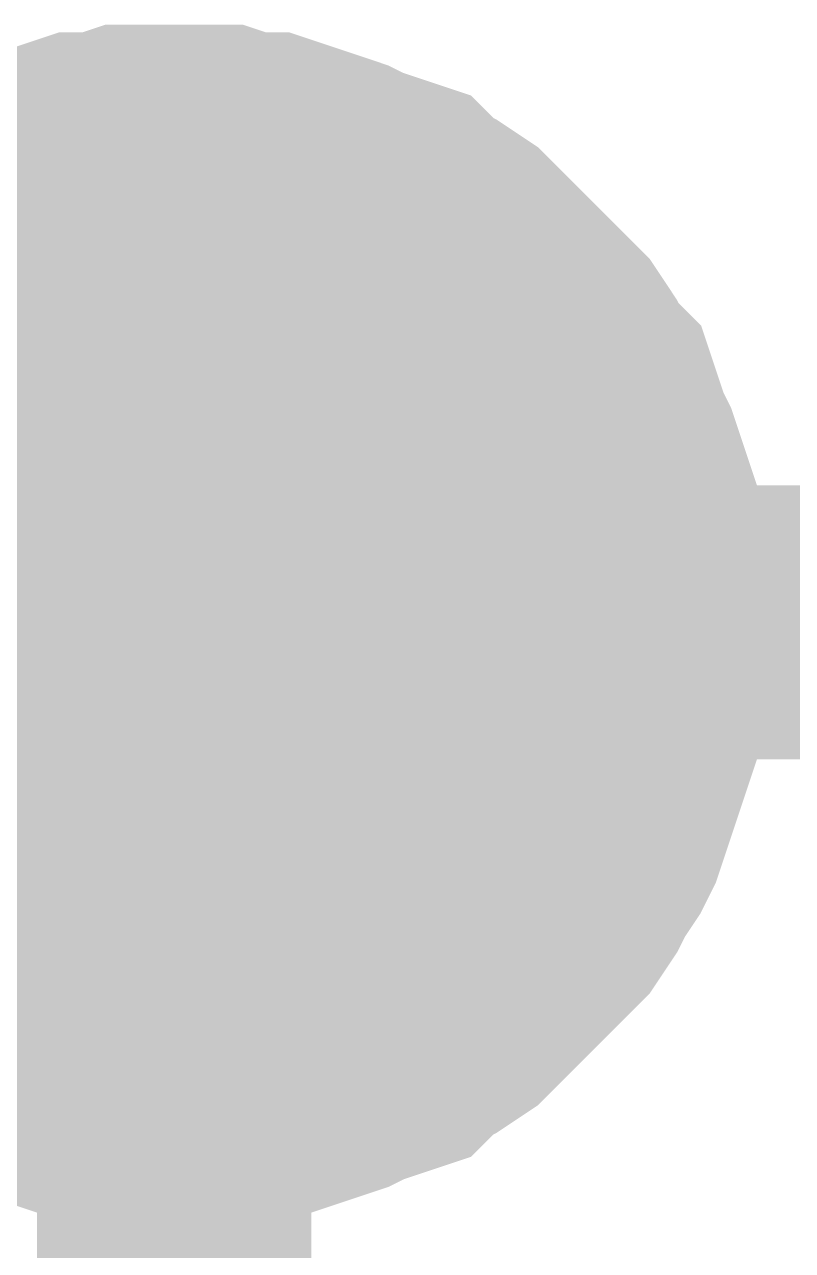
# Model space of a CAD drawing. Header units: inches. Extents: x 0 to 11.5, y 0 to 7.6.
# Drawn here: x 2.644 to 2.677, y 4.4229 to 4.4757 of the extents above; entities that cross this region are included whole.
import ezdxf

# ---------------------------------------------------------------- set-up
doc = ezdxf.new("R2010")
doc.units = ezdxf.units.IN
doc.header["$MEASUREMENT"] = 0
doc.layers.add('Sheet', color=255, linetype='Continuous')

msp = doc.modelspace()

# ---------------------------------------------------------------- linework, layer by layer
at = {"layer": 'Sheet'}
for points in [[(2.637512, 4.465198, 0.0118, 0.0118, 0), (2.638173, 4.46586, 0.0118, 0.0118, 0), (2.639165, 4.466522, 0.0118, 0.0118, 0), (2.639827, 4.466852, 0.0118, 0.0118, 0), (2.640819, 4.467514, 0.0118, 0.0118, 0), (2.641481, 4.467845, 0.0118, 0.0118, 0), (2.642473, 4.468175, 0.0118, 0.0118, 0), (2.643465, 4.468506, 0.0118, 0.0118, 0), (2.644458, 4.468837, 0.0118, 0.0118, 0), (2.64545, 4.469168, 0.0118, 0.0118, 0), (2.646442, 4.469499, 0.0118, 0.0118, 0), (2.647434, 4.469499, 0.0118, 0.0118, 0), (2.648427, 4.469829, 0.0118, 0.0118, 0), (2.649419, 4.469829, 0.0118, 0.0118, 0), (2.650411, 4.469829, 0.0118, 0.0118, 0)], [(2.637512, 4.465198, 0.0118, 0.0118, 0), (2.638173, 4.46586, 0.0118, 0.0118, 0), (2.639165, 4.466522, 0.0118, 0.0118, 0), (2.639827, 4.466852, 0.0118, 0.0118, 0), (2.640819, 4.467514, 0.0118, 0.0118, 0), (2.641481, 4.467845, 0.0118, 0.0118, 0), (2.642473, 4.468175, 0.0118, 0.0118, 0), (2.643465, 4.468506, 0.0118, 0.0118, 0), (2.644458, 4.468837, 0.0118, 0.0118, 0), (2.64545, 4.469168, 0.0118, 0.0118, 0), (2.646442, 4.469499, 0.0118, 0.0118, 0), (2.647434, 4.469499, 0.0118, 0.0118, 0), (2.648427, 4.469829, 0.0118, 0.0118, 0), (2.649419, 4.469829, 0.0118, 0.0118, 0), (2.650411, 4.469829, 0.0118, 0.0118, 0)], [(2.637512, 4.465198, 0.0118, 0.0118, 0), (2.638173, 4.46586, 0.0118, 0.0118, 0), (2.639165, 4.466522, 0.0118, 0.0118, 0), (2.639827, 4.466852, 0.0118, 0.0118, 0), (2.640819, 4.467514, 0.0118, 0.0118, 0), (2.641481, 4.467845, 0.0118, 0.0118, 0), (2.642473, 4.468175, 0.0118, 0.0118, 0), (2.643465, 4.468506, 0.0118, 0.0118, 0), (2.644458, 4.468837, 0.0118, 0.0118, 0), (2.64545, 4.469168, 0.0118, 0.0118, 0), (2.646442, 4.469499, 0.0118, 0.0118, 0), (2.647434, 4.469499, 0.0118, 0.0118, 0), (2.648427, 4.469829, 0.0118, 0.0118, 0), (2.649419, 4.469829, 0.0118, 0.0118, 0), (2.650411, 4.469829, 0.0118, 0.0118, 0)], [(2.637512, 4.465198, 0.0118, 0.0118, 0), (2.638173, 4.46586, 0.0118, 0.0118, 0), (2.639165, 4.466522, 0.0118, 0.0118, 0), (2.639827, 4.466852, 0.0118, 0.0118, 0), (2.640819, 4.467514, 0.0118, 0.0118, 0), (2.641481, 4.467845, 0.0118, 0.0118, 0), (2.642473, 4.468175, 0.0118, 0.0118, 0), (2.643465, 4.468506, 0.0118, 0.0118, 0), (2.644458, 4.468837, 0.0118, 0.0118, 0), (2.64545, 4.469168, 0.0118, 0.0118, 0), (2.646442, 4.469499, 0.0118, 0.0118, 0), (2.647434, 4.469499, 0.0118, 0.0118, 0), (2.648427, 4.469829, 0.0118, 0.0118, 0), (2.649419, 4.469829, 0.0118, 0.0118, 0), (2.650411, 4.469829, 0.0118, 0.0118, 0)], [(2.650411, 4.469829, 0.0118, 0.0118, 0), (2.650411, 4.469829, 0.0118, 0.0118, 0)], [(2.650411, 4.469829, 0.0118, 0.0118, 0), (2.651404, 4.469829, 0.0118, 0.0118, 0), (2.652396, 4.469829, 0.0118, 0.0118, 0), (2.653388, 4.469499, 0.0118, 0.0118, 0), (2.65438, 4.469499, 0.0118, 0.0118, 0), (2.655373, 4.469168, 0.0118, 0.0118, 0), (2.656365, 4.468837, 0.0118, 0.0118, 0), (2.657357, 4.468506, 0.0118, 0.0118, 0), (2.658019, 4.468175, 0.0118, 0.0118, 0), (2.659011, 4.467845, 0.0118, 0.0118, 0), (2.660003, 4.467514, 0.0118, 0.0118, 0), (2.660665, 4.466852, 0.0118, 0.0118, 0), (2.661327, 4.466522, 0.0118, 0.0118, 0), (2.662319, 4.46586, 0.0118, 0.0118, 0), (2.66298, 4.465198, 0.0118, 0.0118, 0), (2.663642, 4.464537, 0.0118, 0.0118, 0), (2.664303, 4.463875, 0.0118, 0.0118, 0), (2.664965, 4.463214, 0.0118, 0.0118, 0), (2.665626, 4.462552, 0.0118, 0.0118, 0), (2.666288, 4.461891, 0.0118, 0.0118, 0), (2.666949, 4.460898, 0.0118, 0.0118, 0), (2.66728, 4.460237, 0.0118, 0.0118, 0), (2.667942, 4.459575, 0.0118, 0.0118, 0), (2.668273, 4.458583, 0.0118, 0.0118, 0), (2.668603, 4.457591, 0.0118, 0.0118, 0), (2.668934, 4.456929, 0.0118, 0.0118, 0), (2.669265, 4.455937, 0.0118, 0.0118, 0), (2.669596, 4.454944, 0.0118, 0.0118, 0), (2.669926, 4.453952, 0.0118, 0.0118, 0), (2.669926, 4.45296, 0.0118, 0.0118, 0), (2.670257, 4.451967, 0.0118, 0.0118, 0), (2.670257, 4.450975, 0.0118, 0.0118, 0), (2.670257, 4.449983, 0.0118, 0.0118, 0)], [(2.650411, 4.469829, 0.0118, 0.0118, 0), (2.650411, 4.469829, 0.0118, 0.0118, 0)], [(2.650411, 4.469829, 0.0118, 0.0118, 0), (2.651404, 4.469829, 0.0118, 0.0118, 0), (2.652396, 4.469829, 0.0118, 0.0118, 0), (2.653388, 4.469499, 0.0118, 0.0118, 0), (2.65438, 4.469499, 0.0118, 0.0118, 0), (2.655373, 4.469168, 0.0118, 0.0118, 0), (2.656365, 4.468837, 0.0118, 0.0118, 0), (2.657357, 4.468506, 0.0118, 0.0118, 0), (2.658019, 4.468175, 0.0118, 0.0118, 0), (2.659011, 4.467845, 0.0118, 0.0118, 0), (2.660003, 4.467514, 0.0118, 0.0118, 0), (2.660665, 4.466852, 0.0118, 0.0118, 0), (2.661327, 4.466522, 0.0118, 0.0118, 0), (2.662319, 4.46586, 0.0118, 0.0118, 0), (2.66298, 4.465198, 0.0118, 0.0118, 0), (2.663642, 4.464537, 0.0118, 0.0118, 0), (2.664303, 4.463875, 0.0118, 0.0118, 0), (2.664965, 4.463214, 0.0118, 0.0118, 0), (2.665626, 4.462552, 0.0118, 0.0118, 0), (2.666288, 4.461891, 0.0118, 0.0118, 0), (2.666949, 4.460898, 0.0118, 0.0118, 0), (2.66728, 4.460237, 0.0118, 0.0118, 0), (2.667942, 4.459575, 0.0118, 0.0118, 0), (2.668273, 4.458583, 0.0118, 0.0118, 0), (2.668603, 4.457591, 0.0118, 0.0118, 0), (2.668934, 4.456929, 0.0118, 0.0118, 0), (2.669265, 4.455937, 0.0118, 0.0118, 0), (2.669596, 4.454944, 0.0118, 0.0118, 0), (2.669926, 4.453952, 0.0118, 0.0118, 0), (2.669926, 4.45296, 0.0118, 0.0118, 0), (2.670257, 4.451967, 0.0118, 0.0118, 0), (2.670257, 4.450975, 0.0118, 0.0118, 0), (2.670257, 4.449983, 0.0118, 0.0118, 0)], [(2.650411, 4.469829, 0.0118, 0.0118, 0), (2.650411, 4.469829, 0.0118, 0.0118, 0)], [(2.650411, 4.469829, 0.0118, 0.0118, 0), (2.651404, 4.469829, 0.0118, 0.0118, 0), (2.652396, 4.469829, 0.0118, 0.0118, 0), (2.653388, 4.469499, 0.0118, 0.0118, 0), (2.65438, 4.469499, 0.0118, 0.0118, 0), (2.655373, 4.469168, 0.0118, 0.0118, 0), (2.656365, 4.468837, 0.0118, 0.0118, 0), (2.657357, 4.468506, 0.0118, 0.0118, 0), (2.658019, 4.468175, 0.0118, 0.0118, 0), (2.659011, 4.467845, 0.0118, 0.0118, 0), (2.660003, 4.467514, 0.0118, 0.0118, 0), (2.660665, 4.466852, 0.0118, 0.0118, 0), (2.661327, 4.466522, 0.0118, 0.0118, 0), (2.662319, 4.46586, 0.0118, 0.0118, 0), (2.66298, 4.465198, 0.0118, 0.0118, 0), (2.663642, 4.464537, 0.0118, 0.0118, 0), (2.664303, 4.463875, 0.0118, 0.0118, 0), (2.664965, 4.463214, 0.0118, 0.0118, 0), (2.665626, 4.462552, 0.0118, 0.0118, 0), (2.666288, 4.461891, 0.0118, 0.0118, 0), (2.666949, 4.460898, 0.0118, 0.0118, 0), (2.66728, 4.460237, 0.0118, 0.0118, 0), (2.667942, 4.459575, 0.0118, 0.0118, 0), (2.668273, 4.458583, 0.0118, 0.0118, 0), (2.668603, 4.457591, 0.0118, 0.0118, 0), (2.668934, 4.456929, 0.0118, 0.0118, 0), (2.669265, 4.455937, 0.0118, 0.0118, 0), (2.669596, 4.454944, 0.0118, 0.0118, 0), (2.669926, 4.453952, 0.0118, 0.0118, 0), (2.669926, 4.45296, 0.0118, 0.0118, 0), (2.670257, 4.451967, 0.0118, 0.0118, 0), (2.670257, 4.450975, 0.0118, 0.0118, 0), (2.670257, 4.449983, 0.0118, 0.0118, 0)], [(2.650411, 4.469829, 0.0118, 0.0118, 0), (2.650411, 4.469829, 0.0118, 0.0118, 0)], [(2.650411, 4.469829, 0.0118, 0.0118, 0), (2.651404, 4.469829, 0.0118, 0.0118, 0), (2.652396, 4.469829, 0.0118, 0.0118, 0), (2.653388, 4.469499, 0.0118, 0.0118, 0), (2.65438, 4.469499, 0.0118, 0.0118, 0), (2.655373, 4.469168, 0.0118, 0.0118, 0), (2.656365, 4.468837, 0.0118, 0.0118, 0), (2.657357, 4.468506, 0.0118, 0.0118, 0), (2.658019, 4.468175, 0.0118, 0.0118, 0), (2.659011, 4.467845, 0.0118, 0.0118, 0), (2.660003, 4.467514, 0.0118, 0.0118, 0), (2.660665, 4.466852, 0.0118, 0.0118, 0), (2.661327, 4.466522, 0.0118, 0.0118, 0), (2.662319, 4.46586, 0.0118, 0.0118, 0), (2.66298, 4.465198, 0.0118, 0.0118, 0), (2.663642, 4.464537, 0.0118, 0.0118, 0), (2.664303, 4.463875, 0.0118, 0.0118, 0), (2.664965, 4.463214, 0.0118, 0.0118, 0), (2.665626, 4.462552, 0.0118, 0.0118, 0), (2.666288, 4.461891, 0.0118, 0.0118, 0), (2.666949, 4.460898, 0.0118, 0.0118, 0), (2.66728, 4.460237, 0.0118, 0.0118, 0), (2.667942, 4.459575, 0.0118, 0.0118, 0), (2.668273, 4.458583, 0.0118, 0.0118, 0), (2.668603, 4.457591, 0.0118, 0.0118, 0), (2.668934, 4.456929, 0.0118, 0.0118, 0), (2.669265, 4.455937, 0.0118, 0.0118, 0), (2.669596, 4.454944, 0.0118, 0.0118, 0), (2.669926, 4.453952, 0.0118, 0.0118, 0), (2.669926, 4.45296, 0.0118, 0.0118, 0), (2.670257, 4.451967, 0.0118, 0.0118, 0), (2.670257, 4.450975, 0.0118, 0.0118, 0), (2.670257, 4.449983, 0.0118, 0.0118, 0)], [(2.641481, 4.467845, 0.0039, 0.0039, 0), (2.642473, 4.468175, 0.0039, 0.0039, 0), (2.643465, 4.468506, 0.0039, 0.0039, 0), (2.644458, 4.468837, 0.0039, 0.0039, 0), (2.64545, 4.469168, 0.0039, 0.0039, 0), (2.646442, 4.469499, 0.0039, 0.0039, 0), (2.647434, 4.469499, 0.0039, 0.0039, 0), (2.648427, 4.469829, 0.0039, 0.0039, 0), (2.649419, 4.469829, 0.0039, 0.0039, 0), (2.650411, 4.469829, 0.0039, 0.0039, 0)], [(2.641481, 4.467845, 0.0039, 0.0039, 0), (2.642473, 4.468175, 0.0039, 0.0039, 0), (2.643465, 4.468506, 0.0039, 0.0039, 0), (2.644458, 4.468837, 0.0039, 0.0039, 0), (2.64545, 4.469168, 0.0039, 0.0039, 0), (2.646442, 4.469499, 0.0039, 0.0039, 0), (2.647434, 4.469499, 0.0039, 0.0039, 0), (2.648427, 4.469829, 0.0039, 0.0039, 0), (2.649419, 4.469829, 0.0039, 0.0039, 0), (2.650411, 4.469829, 0.0039, 0.0039, 0)], [(2.641481, 4.467845, 0.0039, 0.0039, 0), (2.642473, 4.468175, 0.0039, 0.0039, 0), (2.643465, 4.468506, 0.0039, 0.0039, 0), (2.644458, 4.468837, 0.0039, 0.0039, 0), (2.64545, 4.469168, 0.0039, 0.0039, 0), (2.646442, 4.469499, 0.0039, 0.0039, 0), (2.647434, 4.469499, 0.0039, 0.0039, 0), (2.648427, 4.469829, 0.0039, 0.0039, 0), (2.649419, 4.469829, 0.0039, 0.0039, 0), (2.650411, 4.469829, 0.0039, 0.0039, 0)], [(2.641481, 4.467845, 0.0039, 0.0039, 0), (2.642473, 4.468175, 0.0039, 0.0039, 0), (2.643465, 4.468506, 0.0039, 0.0039, 0), (2.644458, 4.468837, 0.0039, 0.0039, 0), (2.64545, 4.469168, 0.0039, 0.0039, 0), (2.646442, 4.469499, 0.0039, 0.0039, 0), (2.647434, 4.469499, 0.0039, 0.0039, 0), (2.648427, 4.469829, 0.0039, 0.0039, 0), (2.649419, 4.469829, 0.0039, 0.0039, 0), (2.650411, 4.469829, 0.0039, 0.0039, 0)], [(2.650411, 4.469829, 0.0039, 0.0039, 0), (2.650411, 4.469829, 0.0039, 0.0039, 0)], [(2.650411, 4.469829, 0.0039, 0.0039, 0), (2.651404, 4.469829, 0.0039, 0.0039, 0), (2.652396, 4.469829, 0.0039, 0.0039, 0), (2.653388, 4.469499, 0.0039, 0.0039, 0), (2.65438, 4.469499, 0.0039, 0.0039, 0), (2.655373, 4.469168, 0.0039, 0.0039, 0), (2.656365, 4.468837, 0.0039, 0.0039, 0), (2.657357, 4.468506, 0.0039, 0.0039, 0), (2.658019, 4.468175, 0.0039, 0.0039, 0), (2.659011, 4.467845, 0.0039, 0.0039, 0), (2.660003, 4.467514, 0.0039, 0.0039, 0), (2.660665, 4.466852, 0.0039, 0.0039, 0), (2.661327, 4.466522, 0.0039, 0.0039, 0), (2.662319, 4.46586, 0.0039, 0.0039, 0), (2.66298, 4.465198, 0.0039, 0.0039, 0), (2.663642, 4.464537, 0.0039, 0.0039, 0), (2.664303, 4.463875, 0.0039, 0.0039, 0), (2.664965, 4.463214, 0.0039, 0.0039, 0), (2.665626, 4.462552, 0.0039, 0.0039, 0), (2.666288, 4.461891, 0.0039, 0.0039, 0), (2.666949, 4.460898, 0.0039, 0.0039, 0), (2.66728, 4.460237, 0.0039, 0.0039, 0), (2.667942, 4.459575, 0.0039, 0.0039, 0), (2.668273, 4.458583, 0.0039, 0.0039, 0), (2.668603, 4.457591, 0.0039, 0.0039, 0), (2.668934, 4.456929, 0.0039, 0.0039, 0), (2.669265, 4.455937, 0.0039, 0.0039, 0), (2.669596, 4.454944, 0.0039, 0.0039, 0), (2.669926, 4.453952, 0.0039, 0.0039, 0), (2.669926, 4.45296, 0.0039, 0.0039, 0), (2.670257, 4.451967, 0.0039, 0.0039, 0), (2.670257, 4.450975, 0.0039, 0.0039, 0), (2.670257, 4.449983, 0.0039, 0.0039, 0)], [(2.650411, 4.469829, 0.0039, 0.0039, 0), (2.650411, 4.469829, 0.0039, 0.0039, 0)], [(2.650411, 4.469829, 0.0039, 0.0039, 0), (2.651404, 4.469829, 0.0039, 0.0039, 0), (2.652396, 4.469829, 0.0039, 0.0039, 0), (2.653388, 4.469499, 0.0039, 0.0039, 0), (2.65438, 4.469499, 0.0039, 0.0039, 0), (2.655373, 4.469168, 0.0039, 0.0039, 0), (2.656365, 4.468837, 0.0039, 0.0039, 0), (2.657357, 4.468506, 0.0039, 0.0039, 0), (2.658019, 4.468175, 0.0039, 0.0039, 0), (2.659011, 4.467845, 0.0039, 0.0039, 0), (2.660003, 4.467514, 0.0039, 0.0039, 0), (2.660665, 4.466852, 0.0039, 0.0039, 0), (2.661327, 4.466522, 0.0039, 0.0039, 0), (2.662319, 4.46586, 0.0039, 0.0039, 0), (2.66298, 4.465198, 0.0039, 0.0039, 0), (2.663642, 4.464537, 0.0039, 0.0039, 0), (2.664303, 4.463875, 0.0039, 0.0039, 0), (2.664965, 4.463214, 0.0039, 0.0039, 0), (2.665626, 4.462552, 0.0039, 0.0039, 0), (2.666288, 4.461891, 0.0039, 0.0039, 0), (2.666949, 4.460898, 0.0039, 0.0039, 0), (2.66728, 4.460237, 0.0039, 0.0039, 0), (2.667942, 4.459575, 0.0039, 0.0039, 0), (2.668273, 4.458583, 0.0039, 0.0039, 0), (2.668603, 4.457591, 0.0039, 0.0039, 0), (2.668934, 4.456929, 0.0039, 0.0039, 0), (2.669265, 4.455937, 0.0039, 0.0039, 0), (2.669596, 4.454944, 0.0039, 0.0039, 0), (2.669926, 4.453952, 0.0039, 0.0039, 0), (2.669926, 4.45296, 0.0039, 0.0039, 0), (2.670257, 4.451967, 0.0039, 0.0039, 0), (2.670257, 4.450975, 0.0039, 0.0039, 0), (2.670257, 4.449983, 0.0039, 0.0039, 0)], [(2.650411, 4.469829, 0.0039, 0.0039, 0), (2.650411, 4.469829, 0.0039, 0.0039, 0)], [(2.650411, 4.469829, 0.0039, 0.0039, 0), (2.651404, 4.469829, 0.0039, 0.0039, 0), (2.652396, 4.469829, 0.0039, 0.0039, 0), (2.653388, 4.469499, 0.0039, 0.0039, 0), (2.65438, 4.469499, 0.0039, 0.0039, 0), (2.655373, 4.469168, 0.0039, 0.0039, 0), (2.656365, 4.468837, 0.0039, 0.0039, 0), (2.657357, 4.468506, 0.0039, 0.0039, 0), (2.658019, 4.468175, 0.0039, 0.0039, 0), (2.659011, 4.467845, 0.0039, 0.0039, 0), (2.660003, 4.467514, 0.0039, 0.0039, 0), (2.660665, 4.466852, 0.0039, 0.0039, 0), (2.661327, 4.466522, 0.0039, 0.0039, 0), (2.662319, 4.46586, 0.0039, 0.0039, 0), (2.66298, 4.465198, 0.0039, 0.0039, 0), (2.663642, 4.464537, 0.0039, 0.0039, 0), (2.664303, 4.463875, 0.0039, 0.0039, 0), (2.664965, 4.463214, 0.0039, 0.0039, 0), (2.665626, 4.462552, 0.0039, 0.0039, 0), (2.666288, 4.461891, 0.0039, 0.0039, 0), (2.666949, 4.460898, 0.0039, 0.0039, 0), (2.66728, 4.460237, 0.0039, 0.0039, 0), (2.667942, 4.459575, 0.0039, 0.0039, 0), (2.668273, 4.458583, 0.0039, 0.0039, 0), (2.668603, 4.457591, 0.0039, 0.0039, 0), (2.668934, 4.456929, 0.0039, 0.0039, 0), (2.669265, 4.455937, 0.0039, 0.0039, 0), (2.669596, 4.454944, 0.0039, 0.0039, 0), (2.669926, 4.453952, 0.0039, 0.0039, 0), (2.669926, 4.45296, 0.0039, 0.0039, 0), (2.670257, 4.451967, 0.0039, 0.0039, 0), (2.670257, 4.450975, 0.0039, 0.0039, 0), (2.670257, 4.449983, 0.0039, 0.0039, 0)], [(2.650411, 4.469829, 0.0039, 0.0039, 0), (2.650411, 4.469829, 0.0039, 0.0039, 0)], [(2.650411, 4.469829, 0.0039, 0.0039, 0), (2.651404, 4.469829, 0.0039, 0.0039, 0), (2.652396, 4.469829, 0.0039, 0.0039, 0), (2.653388, 4.469499, 0.0039, 0.0039, 0), (2.65438, 4.469499, 0.0039, 0.0039, 0), (2.655373, 4.469168, 0.0039, 0.0039, 0), (2.656365, 4.468837, 0.0039, 0.0039, 0), (2.657357, 4.468506, 0.0039, 0.0039, 0), (2.658019, 4.468175, 0.0039, 0.0039, 0), (2.659011, 4.467845, 0.0039, 0.0039, 0), (2.660003, 4.467514, 0.0039, 0.0039, 0), (2.660665, 4.466852, 0.0039, 0.0039, 0), (2.661327, 4.466522, 0.0039, 0.0039, 0), (2.662319, 4.46586, 0.0039, 0.0039, 0), (2.66298, 4.465198, 0.0039, 0.0039, 0), (2.663642, 4.464537, 0.0039, 0.0039, 0), (2.664303, 4.463875, 0.0039, 0.0039, 0), (2.664965, 4.463214, 0.0039, 0.0039, 0), (2.665626, 4.462552, 0.0039, 0.0039, 0), (2.666288, 4.461891, 0.0039, 0.0039, 0), (2.666949, 4.460898, 0.0039, 0.0039, 0), (2.66728, 4.460237, 0.0039, 0.0039, 0), (2.667942, 4.459575, 0.0039, 0.0039, 0), (2.668273, 4.458583, 0.0039, 0.0039, 0), (2.668603, 4.457591, 0.0039, 0.0039, 0), (2.668934, 4.456929, 0.0039, 0.0039, 0), (2.669265, 4.455937, 0.0039, 0.0039, 0), (2.669596, 4.454944, 0.0039, 0.0039, 0), (2.669926, 4.453952, 0.0039, 0.0039, 0), (2.669926, 4.45296, 0.0039, 0.0039, 0), (2.670257, 4.451967, 0.0039, 0.0039, 0), (2.670257, 4.450975, 0.0039, 0.0039, 0), (2.670257, 4.449983, 0.0039, 0.0039, 0)], [(2.600466, 4.449983, 0.0118, 0.0118, 0), (2.650411, 4.449983, 0.0118, 0.0118, 0), (2.950414, 4.449983, 0.0118, 0.0118, 0)], [(2.670257, 4.449983, 0.0118, 0.0118, 0), (2.670257, 4.44899, 0.0118, 0.0118, 0), (2.670257, 4.447998, 0.0118, 0.0118, 0), (2.669926, 4.447006, 0.0118, 0.0118, 0), (2.669926, 4.446013, 0.0118, 0.0118, 0), (2.669596, 4.445021, 0.0118, 0.0118, 0), (2.669265, 4.444029, 0.0118, 0.0118, 0), (2.668934, 4.443036, 0.0118, 0.0118, 0), (2.668603, 4.442044, 0.0118, 0.0118, 0), (2.668273, 4.441052, 0.0118, 0.0118, 0), (2.667942, 4.44039, 0.0118, 0.0118, 0), (2.66728, 4.439398, 0.0118, 0.0118, 0), (2.666949, 4.438736, 0.0118, 0.0118, 0), (2.666288, 4.437744, 0.0118, 0.0118, 0), (2.665626, 4.437082, 0.0118, 0.0118, 0), (2.664965, 4.436421, 0.0118, 0.0118, 0), (2.664303, 4.435759, 0.0118, 0.0118, 0), (2.663642, 4.435097, 0.0118, 0.0118, 0), (2.66298, 4.434436, 0.0118, 0.0118, 0), (2.662319, 4.433774, 0.0118, 0.0118, 0), (2.661327, 4.433113, 0.0118, 0.0118, 0), (2.660665, 4.432782, 0.0118, 0.0118, 0), (2.660003, 4.43212, 0.0118, 0.0118, 0), (2.659011, 4.43179, 0.0118, 0.0118, 0), (2.658019, 4.431459, 0.0118, 0.0118, 0), (2.657357, 4.431128, 0.0118, 0.0118, 0), (2.656365, 4.430797, 0.0118, 0.0118, 0), (2.655373, 4.430467, 0.0118, 0.0118, 0), (2.65438, 4.430136, 0.0118, 0.0118, 0), (2.653388, 4.430136, 0.0118, 0.0118, 0), (2.652396, 4.429805, 0.0118, 0.0118, 0), (2.651404, 4.429805, 0.0118, 0.0118, 0), (2.650411, 4.429805, 0.0118, 0.0118, 0)], [(2.650411, 4.399704, 0.0118, 0.0118, 0), (2.650411, 4.449983, 0.0118, 0.0118, 0)], [(2.670257, 4.449983, 0.0118, 0.0118, 0), (2.670257, 4.44899, 0.0118, 0.0118, 0), (2.670257, 4.447998, 0.0118, 0.0118, 0), (2.669926, 4.447006, 0.0118, 0.0118, 0), (2.669926, 4.446013, 0.0118, 0.0118, 0), (2.669596, 4.445021, 0.0118, 0.0118, 0), (2.669265, 4.444029, 0.0118, 0.0118, 0), (2.668934, 4.443036, 0.0118, 0.0118, 0), (2.668603, 4.442044, 0.0118, 0.0118, 0), (2.668273, 4.441052, 0.0118, 0.0118, 0), (2.667942, 4.44039, 0.0118, 0.0118, 0), (2.66728, 4.439398, 0.0118, 0.0118, 0), (2.666949, 4.438736, 0.0118, 0.0118, 0), (2.666288, 4.437744, 0.0118, 0.0118, 0), (2.665626, 4.437082, 0.0118, 0.0118, 0), (2.664965, 4.436421, 0.0118, 0.0118, 0), (2.664303, 4.435759, 0.0118, 0.0118, 0), (2.663642, 4.435097, 0.0118, 0.0118, 0), (2.66298, 4.434436, 0.0118, 0.0118, 0), (2.662319, 4.433774, 0.0118, 0.0118, 0), (2.661327, 4.433113, 0.0118, 0.0118, 0), (2.660665, 4.432782, 0.0118, 0.0118, 0), (2.660003, 4.43212, 0.0118, 0.0118, 0), (2.659011, 4.43179, 0.0118, 0.0118, 0), (2.658019, 4.431459, 0.0118, 0.0118, 0), (2.657357, 4.431128, 0.0118, 0.0118, 0), (2.656365, 4.430797, 0.0118, 0.0118, 0), (2.655373, 4.430467, 0.0118, 0.0118, 0), (2.65438, 4.430136, 0.0118, 0.0118, 0), (2.653388, 4.430136, 0.0118, 0.0118, 0), (2.652396, 4.429805, 0.0118, 0.0118, 0), (2.651404, 4.429805, 0.0118, 0.0118, 0), (2.650411, 4.429805, 0.0118, 0.0118, 0)], [(2.670257, 4.449983, 0.0118, 0.0118, 0), (2.670257, 4.44899, 0.0118, 0.0118, 0), (2.670257, 4.447998, 0.0118, 0.0118, 0), (2.669926, 4.447006, 0.0118, 0.0118, 0), (2.669926, 4.446013, 0.0118, 0.0118, 0), (2.669596, 4.445021, 0.0118, 0.0118, 0), (2.669265, 4.444029, 0.0118, 0.0118, 0), (2.668934, 4.443036, 0.0118, 0.0118, 0), (2.668603, 4.442044, 0.0118, 0.0118, 0), (2.668273, 4.441052, 0.0118, 0.0118, 0), (2.667942, 4.44039, 0.0118, 0.0118, 0), (2.66728, 4.439398, 0.0118, 0.0118, 0), (2.666949, 4.438736, 0.0118, 0.0118, 0), (2.666288, 4.437744, 0.0118, 0.0118, 0), (2.665626, 4.437082, 0.0118, 0.0118, 0), (2.664965, 4.436421, 0.0118, 0.0118, 0), (2.664303, 4.435759, 0.0118, 0.0118, 0), (2.663642, 4.435097, 0.0118, 0.0118, 0), (2.66298, 4.434436, 0.0118, 0.0118, 0), (2.662319, 4.433774, 0.0118, 0.0118, 0), (2.661327, 4.433113, 0.0118, 0.0118, 0), (2.660665, 4.432782, 0.0118, 0.0118, 0), (2.660003, 4.43212, 0.0118, 0.0118, 0), (2.659011, 4.43179, 0.0118, 0.0118, 0), (2.658019, 4.431459, 0.0118, 0.0118, 0), (2.657357, 4.431128, 0.0118, 0.0118, 0), (2.656365, 4.430797, 0.0118, 0.0118, 0), (2.655373, 4.430467, 0.0118, 0.0118, 0), (2.65438, 4.430136, 0.0118, 0.0118, 0), (2.653388, 4.430136, 0.0118, 0.0118, 0), (2.652396, 4.429805, 0.0118, 0.0118, 0), (2.651404, 4.429805, 0.0118, 0.0118, 0), (2.650411, 4.429805, 0.0118, 0.0118, 0)], [(2.670257, 4.449983, 0.0118, 0.0118, 0), (2.670257, 4.44899, 0.0118, 0.0118, 0), (2.670257, 4.447998, 0.0118, 0.0118, 0), (2.669926, 4.447006, 0.0118, 0.0118, 0), (2.669926, 4.446013, 0.0118, 0.0118, 0), (2.669596, 4.445021, 0.0118, 0.0118, 0), (2.669265, 4.444029, 0.0118, 0.0118, 0), (2.668934, 4.443036, 0.0118, 0.0118, 0), (2.668603, 4.442044, 0.0118, 0.0118, 0), (2.668273, 4.441052, 0.0118, 0.0118, 0), (2.667942, 4.44039, 0.0118, 0.0118, 0), (2.66728, 4.439398, 0.0118, 0.0118, 0), (2.666949, 4.438736, 0.0118, 0.0118, 0), (2.666288, 4.437744, 0.0118, 0.0118, 0), (2.665626, 4.437082, 0.0118, 0.0118, 0), (2.664965, 4.436421, 0.0118, 0.0118, 0), (2.664303, 4.435759, 0.0118, 0.0118, 0), (2.663642, 4.435097, 0.0118, 0.0118, 0), (2.66298, 4.434436, 0.0118, 0.0118, 0), (2.662319, 4.433774, 0.0118, 0.0118, 0), (2.661327, 4.433113, 0.0118, 0.0118, 0), (2.660665, 4.432782, 0.0118, 0.0118, 0), (2.660003, 4.43212, 0.0118, 0.0118, 0), (2.659011, 4.43179, 0.0118, 0.0118, 0), (2.658019, 4.431459, 0.0118, 0.0118, 0), (2.657357, 4.431128, 0.0118, 0.0118, 0), (2.656365, 4.430797, 0.0118, 0.0118, 0), (2.655373, 4.430467, 0.0118, 0.0118, 0), (2.65438, 4.430136, 0.0118, 0.0118, 0), (2.653388, 4.430136, 0.0118, 0.0118, 0), (2.652396, 4.429805, 0.0118, 0.0118, 0), (2.651404, 4.429805, 0.0118, 0.0118, 0), (2.650411, 4.429805, 0.0118, 0.0118, 0)], [(2.670257, 4.449983, 0.0118, 0.0118, 0), (2.670257, 4.449983, 0.0118, 0.0118, 0), (2.670257, 4.449983, 0.0118, 0.0118, 0), (2.670257, 4.449983, 0.0118, 0.0118, 0), (2.670257, 4.449983, 0.0118, 0.0118, 0), (2.670257, 4.449983, 0.0118, 0.0118, 0), (2.670257, 4.449983, 0.0118, 0.0118, 0), (2.670257, 4.449983, 0.0118, 0.0118, 0), (2.670257, 4.449983, 0.0118, 0.0118, 0), (2.670257, 4.449983, 0.0118, 0.0118, 0), (2.670257, 4.449983, 0.0118, 0.0118, 0), (2.670257, 4.449983, 0.0118, 0.0118, 0), (2.670257, 4.449983, 0.0118, 0.0118, 0), (2.670257, 4.449983, 0.0118, 0.0118, 0), (2.670257, 4.449983, 0.0118, 0.0118, 0), (2.670257, 4.449983, 0.0118, 0.0118, 0), (2.670257, 4.449983, 0.0118, 0.0118, 0), (2.670257, 4.449983, 0.0118, 0.0118, 0), (2.670257, 4.449983, 0.0118, 0.0118, 0), (2.670257, 4.449983, 0.0118, 0.0118, 0), (2.670257, 4.449983, 0.0118, 0.0118, 0), (2.670257, 4.449983, 0.0118, 0.0118, 0), (2.670257, 4.449983, 0.0118, 0.0118, 0), (2.670257, 4.449983, 0.0118, 0.0118, 0), (2.670257, 4.449983, 0.0118, 0.0118, 0), (2.670257, 4.449983, 0.0118, 0.0118, 0), (2.670257, 4.449983, 0.0118, 0.0118, 0), (2.670257, 4.449983, 0.0118, 0.0118, 0), (2.670257, 4.449983, 0.0118, 0.0118, 0), (2.670257, 4.449983, 0.0118, 0.0118, 0), (2.670257, 4.449983, 0.0118, 0.0118, 0), (2.670257, 4.449983, 0.0118, 0.0118, 0), (2.670257, 4.449983, 0.0118, 0.0118, 0)], [(2.670257, 4.449983, 0.0118, 0.0118, 0), (2.670257, 4.449983, 0.0118, 0.0118, 0)], [(2.670257, 4.449983, 0.0118, 0.0118, 0), (2.670257, 4.449983, 0.0118, 0.0118, 0), (2.670257, 4.449983, 0.0118, 0.0118, 0), (2.670257, 4.449983, 0.0118, 0.0118, 0), (2.670257, 4.449983, 0.0118, 0.0118, 0), (2.670257, 4.449983, 0.0118, 0.0118, 0), (2.670257, 4.449983, 0.0118, 0.0118, 0), (2.670257, 4.449983, 0.0118, 0.0118, 0), (2.670257, 4.449983, 0.0118, 0.0118, 0), (2.670257, 4.449983, 0.0118, 0.0118, 0), (2.670257, 4.449983, 0.0118, 0.0118, 0), (2.670257, 4.449983, 0.0118, 0.0118, 0), (2.670257, 4.449983, 0.0118, 0.0118, 0), (2.670257, 4.449983, 0.0118, 0.0118, 0), (2.670257, 4.449983, 0.0118, 0.0118, 0), (2.670257, 4.449983, 0.0118, 0.0118, 0), (2.670257, 4.449983, 0.0118, 0.0118, 0), (2.670257, 4.449983, 0.0118, 0.0118, 0), (2.670257, 4.449983, 0.0118, 0.0118, 0), (2.670257, 4.449983, 0.0118, 0.0118, 0), (2.670257, 4.449983, 0.0118, 0.0118, 0), (2.670257, 4.449983, 0.0118, 0.0118, 0), (2.670257, 4.449983, 0.0118, 0.0118, 0), (2.670257, 4.449983, 0.0118, 0.0118, 0), (2.670257, 4.449983, 0.0118, 0.0118, 0), (2.670257, 4.449983, 0.0118, 0.0118, 0), (2.670257, 4.449983, 0.0118, 0.0118, 0), (2.670257, 4.449983, 0.0118, 0.0118, 0), (2.670257, 4.449983, 0.0118, 0.0118, 0), (2.670257, 4.449983, 0.0118, 0.0118, 0), (2.670257, 4.449983, 0.0118, 0.0118, 0), (2.670257, 4.449983, 0.0118, 0.0118, 0), (2.670257, 4.449983, 0.0118, 0.0118, 0)], [(2.670257, 4.449983, 0.0118, 0.0118, 0), (2.670257, 4.449983, 0.0118, 0.0118, 0)], [(2.670257, 4.449983, 0.0118, 0.0118, 0), (2.670257, 4.449983, 0.0118, 0.0118, 0), (2.670257, 4.449983, 0.0118, 0.0118, 0), (2.670257, 4.449983, 0.0118, 0.0118, 0), (2.670257, 4.449983, 0.0118, 0.0118, 0), (2.670257, 4.449983, 0.0118, 0.0118, 0), (2.670257, 4.449983, 0.0118, 0.0118, 0), (2.670257, 4.449983, 0.0118, 0.0118, 0), (2.670257, 4.449983, 0.0118, 0.0118, 0), (2.670257, 4.449983, 0.0118, 0.0118, 0), (2.670257, 4.449983, 0.0118, 0.0118, 0), (2.670257, 4.449983, 0.0118, 0.0118, 0), (2.670257, 4.449983, 0.0118, 0.0118, 0), (2.670257, 4.449983, 0.0118, 0.0118, 0), (2.670257, 4.449983, 0.0118, 0.0118, 0), (2.670257, 4.449983, 0.0118, 0.0118, 0), (2.670257, 4.449983, 0.0118, 0.0118, 0), (2.670257, 4.449983, 0.0118, 0.0118, 0), (2.670257, 4.449983, 0.0118, 0.0118, 0), (2.670257, 4.449983, 0.0118, 0.0118, 0), (2.670257, 4.449983, 0.0118, 0.0118, 0), (2.670257, 4.449983, 0.0118, 0.0118, 0), (2.670257, 4.449983, 0.0118, 0.0118, 0), (2.670257, 4.449983, 0.0118, 0.0118, 0), (2.670257, 4.449983, 0.0118, 0.0118, 0), (2.670257, 4.449983, 0.0118, 0.0118, 0), (2.670257, 4.449983, 0.0118, 0.0118, 0), (2.670257, 4.449983, 0.0118, 0.0118, 0), (2.670257, 4.449983, 0.0118, 0.0118, 0), (2.670257, 4.449983, 0.0118, 0.0118, 0), (2.670257, 4.449983, 0.0118, 0.0118, 0), (2.670257, 4.449983, 0.0118, 0.0118, 0), (2.670257, 4.449983, 0.0118, 0.0118, 0)], [(2.670257, 4.449983, 0.0118, 0.0118, 0), (2.670257, 4.449983, 0.0118, 0.0118, 0)], [(2.670257, 4.449983, 0.0118, 0.0118, 0), (2.670257, 4.449983, 0.0118, 0.0118, 0), (2.670257, 4.449983, 0.0118, 0.0118, 0), (2.670257, 4.449983, 0.0118, 0.0118, 0), (2.670257, 4.449983, 0.0118, 0.0118, 0), (2.670257, 4.449983, 0.0118, 0.0118, 0), (2.670257, 4.449983, 0.0118, 0.0118, 0), (2.670257, 4.449983, 0.0118, 0.0118, 0), (2.670257, 4.449983, 0.0118, 0.0118, 0), (2.670257, 4.449983, 0.0118, 0.0118, 0), (2.670257, 4.449983, 0.0118, 0.0118, 0), (2.670257, 4.449983, 0.0118, 0.0118, 0), (2.670257, 4.449983, 0.0118, 0.0118, 0), (2.670257, 4.449983, 0.0118, 0.0118, 0), (2.670257, 4.449983, 0.0118, 0.0118, 0), (2.670257, 4.449983, 0.0118, 0.0118, 0), (2.670257, 4.449983, 0.0118, 0.0118, 0), (2.670257, 4.449983, 0.0118, 0.0118, 0), (2.670257, 4.449983, 0.0118, 0.0118, 0), (2.670257, 4.449983, 0.0118, 0.0118, 0), (2.670257, 4.449983, 0.0118, 0.0118, 0), (2.670257, 4.449983, 0.0118, 0.0118, 0), (2.670257, 4.449983, 0.0118, 0.0118, 0), (2.670257, 4.449983, 0.0118, 0.0118, 0), (2.670257, 4.449983, 0.0118, 0.0118, 0), (2.670257, 4.449983, 0.0118, 0.0118, 0), (2.670257, 4.449983, 0.0118, 0.0118, 0), (2.670257, 4.449983, 0.0118, 0.0118, 0), (2.670257, 4.449983, 0.0118, 0.0118, 0), (2.670257, 4.449983, 0.0118, 0.0118, 0), (2.670257, 4.449983, 0.0118, 0.0118, 0), (2.670257, 4.449983, 0.0118, 0.0118, 0), (2.670257, 4.449983, 0.0118, 0.0118, 0)], [(2.670257, 4.449983, 0.0118, 0.0118, 0), (2.670257, 4.449983, 0.0118, 0.0118, 0)], [(2.670257, 4.449983, 0.0039, 0.0039, 0), (2.670257, 4.44899, 0.0039, 0.0039, 0), (2.670257, 4.447998, 0.0039, 0.0039, 0), (2.669926, 4.447006, 0.0039, 0.0039, 0), (2.669926, 4.446013, 0.0039, 0.0039, 0), (2.669596, 4.445021, 0.0039, 0.0039, 0), (2.669265, 4.444029, 0.0039, 0.0039, 0), (2.668934, 4.443036, 0.0039, 0.0039, 0), (2.668603, 4.442044, 0.0039, 0.0039, 0), (2.668273, 4.441052, 0.0039, 0.0039, 0), (2.667942, 4.44039, 0.0039, 0.0039, 0), (2.66728, 4.439398, 0.0039, 0.0039, 0), (2.666949, 4.438736, 0.0039, 0.0039, 0), (2.666288, 4.437744, 0.0039, 0.0039, 0), (2.665626, 4.437082, 0.0039, 0.0039, 0), (2.664965, 4.436421, 0.0039, 0.0039, 0), (2.664303, 4.435759, 0.0039, 0.0039, 0), (2.663642, 4.435097, 0.0039, 0.0039, 0), (2.66298, 4.434436, 0.0039, 0.0039, 0), (2.662319, 4.433774, 0.0039, 0.0039, 0), (2.661327, 4.433113, 0.0039, 0.0039, 0), (2.660665, 4.432782, 0.0039, 0.0039, 0), (2.660003, 4.43212, 0.0039, 0.0039, 0), (2.659011, 4.43179, 0.0039, 0.0039, 0), (2.658019, 4.431459, 0.0039, 0.0039, 0), (2.657357, 4.431128, 0.0039, 0.0039, 0), (2.656365, 4.430797, 0.0039, 0.0039, 0), (2.655373, 4.430467, 0.0039, 0.0039, 0), (2.65438, 4.430136, 0.0039, 0.0039, 0), (2.653388, 4.430136, 0.0039, 0.0039, 0), (2.652396, 4.429805, 0.0039, 0.0039, 0), (2.651404, 4.429805, 0.0039, 0.0039, 0), (2.650411, 4.429805, 0.0039, 0.0039, 0)], [(2.670257, 4.449983, 0.0039, 0.0039, 0), (2.670257, 4.44899, 0.0039, 0.0039, 0), (2.670257, 4.447998, 0.0039, 0.0039, 0), (2.669926, 4.447006, 0.0039, 0.0039, 0), (2.669926, 4.446013, 0.0039, 0.0039, 0), (2.669596, 4.445021, 0.0039, 0.0039, 0), (2.669265, 4.444029, 0.0039, 0.0039, 0), (2.668934, 4.443036, 0.0039, 0.0039, 0), (2.668603, 4.442044, 0.0039, 0.0039, 0), (2.668273, 4.441052, 0.0039, 0.0039, 0), (2.667942, 4.44039, 0.0039, 0.0039, 0), (2.66728, 4.439398, 0.0039, 0.0039, 0), (2.666949, 4.438736, 0.0039, 0.0039, 0), (2.666288, 4.437744, 0.0039, 0.0039, 0), (2.665626, 4.437082, 0.0039, 0.0039, 0), (2.664965, 4.436421, 0.0039, 0.0039, 0), (2.664303, 4.435759, 0.0039, 0.0039, 0), (2.663642, 4.435097, 0.0039, 0.0039, 0), (2.66298, 4.434436, 0.0039, 0.0039, 0), (2.662319, 4.433774, 0.0039, 0.0039, 0), (2.661327, 4.433113, 0.0039, 0.0039, 0), (2.660665, 4.432782, 0.0039, 0.0039, 0), (2.660003, 4.43212, 0.0039, 0.0039, 0), (2.659011, 4.43179, 0.0039, 0.0039, 0), (2.658019, 4.431459, 0.0039, 0.0039, 0), (2.657357, 4.431128, 0.0039, 0.0039, 0), (2.656365, 4.430797, 0.0039, 0.0039, 0), (2.655373, 4.430467, 0.0039, 0.0039, 0), (2.65438, 4.430136, 0.0039, 0.0039, 0), (2.653388, 4.430136, 0.0039, 0.0039, 0), (2.652396, 4.429805, 0.0039, 0.0039, 0), (2.651404, 4.429805, 0.0039, 0.0039, 0), (2.650411, 4.429805, 0.0039, 0.0039, 0)], [(2.670257, 4.449983, 0.0039, 0.0039, 0), (2.670257, 4.44899, 0.0039, 0.0039, 0), (2.670257, 4.447998, 0.0039, 0.0039, 0), (2.669926, 4.447006, 0.0039, 0.0039, 0), (2.669926, 4.446013, 0.0039, 0.0039, 0), (2.669596, 4.445021, 0.0039, 0.0039, 0), (2.669265, 4.444029, 0.0039, 0.0039, 0), (2.668934, 4.443036, 0.0039, 0.0039, 0), (2.668603, 4.442044, 0.0039, 0.0039, 0), (2.668273, 4.441052, 0.0039, 0.0039, 0), (2.667942, 4.44039, 0.0039, 0.0039, 0), (2.66728, 4.439398, 0.0039, 0.0039, 0), (2.666949, 4.438736, 0.0039, 0.0039, 0), (2.666288, 4.437744, 0.0039, 0.0039, 0), (2.665626, 4.437082, 0.0039, 0.0039, 0), (2.664965, 4.436421, 0.0039, 0.0039, 0), (2.664303, 4.435759, 0.0039, 0.0039, 0), (2.663642, 4.435097, 0.0039, 0.0039, 0), (2.66298, 4.434436, 0.0039, 0.0039, 0), (2.662319, 4.433774, 0.0039, 0.0039, 0), (2.661327, 4.433113, 0.0039, 0.0039, 0), (2.660665, 4.432782, 0.0039, 0.0039, 0), (2.660003, 4.43212, 0.0039, 0.0039, 0), (2.659011, 4.43179, 0.0039, 0.0039, 0), (2.658019, 4.431459, 0.0039, 0.0039, 0), (2.657357, 4.431128, 0.0039, 0.0039, 0), (2.656365, 4.430797, 0.0039, 0.0039, 0), (2.655373, 4.430467, 0.0039, 0.0039, 0), (2.65438, 4.430136, 0.0039, 0.0039, 0), (2.653388, 4.430136, 0.0039, 0.0039, 0), (2.652396, 4.429805, 0.0039, 0.0039, 0), (2.651404, 4.429805, 0.0039, 0.0039, 0), (2.650411, 4.429805, 0.0039, 0.0039, 0)], [(2.670257, 4.449983, 0.0039, 0.0039, 0), (2.670257, 4.44899, 0.0039, 0.0039, 0), (2.670257, 4.447998, 0.0039, 0.0039, 0), (2.669926, 4.447006, 0.0039, 0.0039, 0), (2.669926, 4.446013, 0.0039, 0.0039, 0), (2.669596, 4.445021, 0.0039, 0.0039, 0), (2.669265, 4.444029, 0.0039, 0.0039, 0), (2.668934, 4.443036, 0.0039, 0.0039, 0), (2.668603, 4.442044, 0.0039, 0.0039, 0), (2.668273, 4.441052, 0.0039, 0.0039, 0), (2.667942, 4.44039, 0.0039, 0.0039, 0), (2.66728, 4.439398, 0.0039, 0.0039, 0), (2.666949, 4.438736, 0.0039, 0.0039, 0), (2.666288, 4.437744, 0.0039, 0.0039, 0), (2.665626, 4.437082, 0.0039, 0.0039, 0), (2.664965, 4.436421, 0.0039, 0.0039, 0), (2.664303, 4.435759, 0.0039, 0.0039, 0), (2.663642, 4.435097, 0.0039, 0.0039, 0), (2.66298, 4.434436, 0.0039, 0.0039, 0), (2.662319, 4.433774, 0.0039, 0.0039, 0), (2.661327, 4.433113, 0.0039, 0.0039, 0), (2.660665, 4.432782, 0.0039, 0.0039, 0), (2.660003, 4.43212, 0.0039, 0.0039, 0), (2.659011, 4.43179, 0.0039, 0.0039, 0), (2.658019, 4.431459, 0.0039, 0.0039, 0), (2.657357, 4.431128, 0.0039, 0.0039, 0), (2.656365, 4.430797, 0.0039, 0.0039, 0), (2.655373, 4.430467, 0.0039, 0.0039, 0), (2.65438, 4.430136, 0.0039, 0.0039, 0), (2.653388, 4.430136, 0.0039, 0.0039, 0), (2.652396, 4.429805, 0.0039, 0.0039, 0), (2.651404, 4.429805, 0.0039, 0.0039, 0), (2.650411, 4.429805, 0.0039, 0.0039, 0)], [(2.670257, 4.449983, 0.0039, 0.0039, 0), (2.670257, 4.449983, 0.0039, 0.0039, 0), (2.670257, 4.449983, 0.0039, 0.0039, 0), (2.670257, 4.449983, 0.0039, 0.0039, 0), (2.670257, 4.449983, 0.0039, 0.0039, 0), (2.670257, 4.449983, 0.0039, 0.0039, 0), (2.670257, 4.449983, 0.0039, 0.0039, 0), (2.670257, 4.449983, 0.0039, 0.0039, 0), (2.670257, 4.449983, 0.0039, 0.0039, 0), (2.670257, 4.449983, 0.0039, 0.0039, 0), (2.670257, 4.449983, 0.0039, 0.0039, 0), (2.670257, 4.449983, 0.0039, 0.0039, 0), (2.670257, 4.449983, 0.0039, 0.0039, 0), (2.670257, 4.449983, 0.0039, 0.0039, 0), (2.670257, 4.449983, 0.0039, 0.0039, 0), (2.670257, 4.449983, 0.0039, 0.0039, 0), (2.670257, 4.449983, 0.0039, 0.0039, 0), (2.670257, 4.449983, 0.0039, 0.0039, 0), (2.670257, 4.449983, 0.0039, 0.0039, 0), (2.670257, 4.449983, 0.0039, 0.0039, 0), (2.670257, 4.449983, 0.0039, 0.0039, 0), (2.670257, 4.449983, 0.0039, 0.0039, 0), (2.670257, 4.449983, 0.0039, 0.0039, 0), (2.670257, 4.449983, 0.0039, 0.0039, 0), (2.670257, 4.449983, 0.0039, 0.0039, 0), (2.670257, 4.449983, 0.0039, 0.0039, 0), (2.670257, 4.449983, 0.0039, 0.0039, 0), (2.670257, 4.449983, 0.0039, 0.0039, 0), (2.670257, 4.449983, 0.0039, 0.0039, 0), (2.670257, 4.449983, 0.0039, 0.0039, 0), (2.670257, 4.449983, 0.0039, 0.0039, 0), (2.670257, 4.449983, 0.0039, 0.0039, 0), (2.670257, 4.449983, 0.0039, 0.0039, 0)], [(2.670257, 4.449983, 0.0039, 0.0039, 0), (2.670257, 4.449983, 0.0039, 0.0039, 0)], [(2.670257, 4.449983, 0.0039, 0.0039, 0), (2.670257, 4.449983, 0.0039, 0.0039, 0), (2.670257, 4.449983, 0.0039, 0.0039, 0), (2.670257, 4.449983, 0.0039, 0.0039, 0), (2.670257, 4.449983, 0.0039, 0.0039, 0), (2.670257, 4.449983, 0.0039, 0.0039, 0), (2.670257, 4.449983, 0.0039, 0.0039, 0), (2.670257, 4.449983, 0.0039, 0.0039, 0), (2.670257, 4.449983, 0.0039, 0.0039, 0), (2.670257, 4.449983, 0.0039, 0.0039, 0), (2.670257, 4.449983, 0.0039, 0.0039, 0), (2.670257, 4.449983, 0.0039, 0.0039, 0), (2.670257, 4.449983, 0.0039, 0.0039, 0), (2.670257, 4.449983, 0.0039, 0.0039, 0), (2.670257, 4.449983, 0.0039, 0.0039, 0), (2.670257, 4.449983, 0.0039, 0.0039, 0), (2.670257, 4.449983, 0.0039, 0.0039, 0), (2.670257, 4.449983, 0.0039, 0.0039, 0), (2.670257, 4.449983, 0.0039, 0.0039, 0), (2.670257, 4.449983, 0.0039, 0.0039, 0), (2.670257, 4.449983, 0.0039, 0.0039, 0), (2.670257, 4.449983, 0.0039, 0.0039, 0), (2.670257, 4.449983, 0.0039, 0.0039, 0), (2.670257, 4.449983, 0.0039, 0.0039, 0), (2.670257, 4.449983, 0.0039, 0.0039, 0), (2.670257, 4.449983, 0.0039, 0.0039, 0), (2.670257, 4.449983, 0.0039, 0.0039, 0), (2.670257, 4.449983, 0.0039, 0.0039, 0), (2.670257, 4.449983, 0.0039, 0.0039, 0), (2.670257, 4.449983, 0.0039, 0.0039, 0), (2.670257, 4.449983, 0.0039, 0.0039, 0), (2.670257, 4.449983, 0.0039, 0.0039, 0), (2.670257, 4.449983, 0.0039, 0.0039, 0)], [(2.670257, 4.449983, 0.0039, 0.0039, 0), (2.670257, 4.449983, 0.0039, 0.0039, 0)], [(2.670257, 4.449983, 0.0039, 0.0039, 0), (2.670257, 4.449983, 0.0039, 0.0039, 0), (2.670257, 4.449983, 0.0039, 0.0039, 0), (2.670257, 4.449983, 0.0039, 0.0039, 0), (2.670257, 4.449983, 0.0039, 0.0039, 0), (2.670257, 4.449983, 0.0039, 0.0039, 0), (2.670257, 4.449983, 0.0039, 0.0039, 0), (2.670257, 4.449983, 0.0039, 0.0039, 0), (2.670257, 4.449983, 0.0039, 0.0039, 0), (2.670257, 4.449983, 0.0039, 0.0039, 0), (2.670257, 4.449983, 0.0039, 0.0039, 0), (2.670257, 4.449983, 0.0039, 0.0039, 0), (2.670257, 4.449983, 0.0039, 0.0039, 0), (2.670257, 4.449983, 0.0039, 0.0039, 0), (2.670257, 4.449983, 0.0039, 0.0039, 0), (2.670257, 4.449983, 0.0039, 0.0039, 0), (2.670257, 4.449983, 0.0039, 0.0039, 0), (2.670257, 4.449983, 0.0039, 0.0039, 0), (2.670257, 4.449983, 0.0039, 0.0039, 0), (2.670257, 4.449983, 0.0039, 0.0039, 0), (2.670257, 4.449983, 0.0039, 0.0039, 0), (2.670257, 4.449983, 0.0039, 0.0039, 0), (2.670257, 4.449983, 0.0039, 0.0039, 0), (2.670257, 4.449983, 0.0039, 0.0039, 0), (2.670257, 4.449983, 0.0039, 0.0039, 0), (2.670257, 4.449983, 0.0039, 0.0039, 0), (2.670257, 4.449983, 0.0039, 0.0039, 0), (2.670257, 4.449983, 0.0039, 0.0039, 0), (2.670257, 4.449983, 0.0039, 0.0039, 0), (2.670257, 4.449983, 0.0039, 0.0039, 0), (2.670257, 4.449983, 0.0039, 0.0039, 0), (2.670257, 4.449983, 0.0039, 0.0039, 0), (2.670257, 4.449983, 0.0039, 0.0039, 0)], [(2.670257, 4.449983, 0.0039, 0.0039, 0), (2.670257, 4.449983, 0.0039, 0.0039, 0)], [(2.670257, 4.449983, 0.0039, 0.0039, 0), (2.670257, 4.449983, 0.0039, 0.0039, 0), (2.670257, 4.449983, 0.0039, 0.0039, 0), (2.670257, 4.449983, 0.0039, 0.0039, 0), (2.670257, 4.449983, 0.0039, 0.0039, 0), (2.670257, 4.449983, 0.0039, 0.0039, 0), (2.670257, 4.449983, 0.0039, 0.0039, 0), (2.670257, 4.449983, 0.0039, 0.0039, 0), (2.670257, 4.449983, 0.0039, 0.0039, 0), (2.670257, 4.449983, 0.0039, 0.0039, 0), (2.670257, 4.449983, 0.0039, 0.0039, 0), (2.670257, 4.449983, 0.0039, 0.0039, 0), (2.670257, 4.449983, 0.0039, 0.0039, 0), (2.670257, 4.449983, 0.0039, 0.0039, 0), (2.670257, 4.449983, 0.0039, 0.0039, 0), (2.670257, 4.449983, 0.0039, 0.0039, 0), (2.670257, 4.449983, 0.0039, 0.0039, 0), (2.670257, 4.449983, 0.0039, 0.0039, 0), (2.670257, 4.449983, 0.0039, 0.0039, 0), (2.670257, 4.449983, 0.0039, 0.0039, 0), (2.670257, 4.449983, 0.0039, 0.0039, 0), (2.670257, 4.449983, 0.0039, 0.0039, 0), (2.670257, 4.449983, 0.0039, 0.0039, 0), (2.670257, 4.449983, 0.0039, 0.0039, 0), (2.670257, 4.449983, 0.0039, 0.0039, 0), (2.670257, 4.449983, 0.0039, 0.0039, 0), (2.670257, 4.449983, 0.0039, 0.0039, 0), (2.670257, 4.449983, 0.0039, 0.0039, 0), (2.670257, 4.449983, 0.0039, 0.0039, 0), (2.670257, 4.449983, 0.0039, 0.0039, 0), (2.670257, 4.449983, 0.0039, 0.0039, 0), (2.670257, 4.449983, 0.0039, 0.0039, 0), (2.670257, 4.449983, 0.0039, 0.0039, 0)], [(2.670257, 4.449983, 0.0039, 0.0039, 0), (2.670257, 4.449983, 0.0039, 0.0039, 0)], [(2.650411, 4.429805, 0.0118, 0.0118, 0), (2.649419, 4.429805, 0.0118, 0.0118, 0), (2.648427, 4.429805, 0.0118, 0.0118, 0), (2.647434, 4.430136, 0.0118, 0.0118, 0), (2.646442, 4.430136, 0.0118, 0.0118, 0), (2.64545, 4.430467, 0.0118, 0.0118, 0), (2.644458, 4.430797, 0.0118, 0.0118, 0), (2.643465, 4.431128, 0.0118, 0.0118, 0), (2.642473, 4.431459, 0.0118, 0.0118, 0), (2.641481, 4.43179, 0.0118, 0.0118, 0), (2.640819, 4.43212, 0.0118, 0.0118, 0), (2.639827, 4.432782, 0.0118, 0.0118, 0), (2.639165, 4.433113, 0.0118, 0.0118, 0), (2.638173, 4.433774, 0.0118, 0.0118, 0), (2.637512, 4.434436, 0.0118, 0.0118, 0)], [(2.650411, 4.429805, 0.0118, 0.0118, 0), (2.649419, 4.429805, 0.0118, 0.0118, 0), (2.648427, 4.429805, 0.0118, 0.0118, 0), (2.647434, 4.430136, 0.0118, 0.0118, 0), (2.646442, 4.430136, 0.0118, 0.0118, 0), (2.64545, 4.430467, 0.0118, 0.0118, 0), (2.644458, 4.430797, 0.0118, 0.0118, 0), (2.643465, 4.431128, 0.0118, 0.0118, 0), (2.642473, 4.431459, 0.0118, 0.0118, 0), (2.641481, 4.43179, 0.0118, 0.0118, 0), (2.640819, 4.43212, 0.0118, 0.0118, 0), (2.639827, 4.432782, 0.0118, 0.0118, 0), (2.639165, 4.433113, 0.0118, 0.0118, 0), (2.638173, 4.433774, 0.0118, 0.0118, 0), (2.637512, 4.434436, 0.0118, 0.0118, 0)], [(2.650411, 4.429805, 0.0118, 0.0118, 0), (2.649419, 4.429805, 0.0118, 0.0118, 0), (2.648427, 4.429805, 0.0118, 0.0118, 0), (2.647434, 4.430136, 0.0118, 0.0118, 0), (2.646442, 4.430136, 0.0118, 0.0118, 0), (2.64545, 4.430467, 0.0118, 0.0118, 0), (2.644458, 4.430797, 0.0118, 0.0118, 0), (2.643465, 4.431128, 0.0118, 0.0118, 0), (2.642473, 4.431459, 0.0118, 0.0118, 0), (2.641481, 4.43179, 0.0118, 0.0118, 0), (2.640819, 4.43212, 0.0118, 0.0118, 0), (2.639827, 4.432782, 0.0118, 0.0118, 0), (2.639165, 4.433113, 0.0118, 0.0118, 0), (2.638173, 4.433774, 0.0118, 0.0118, 0), (2.637512, 4.434436, 0.0118, 0.0118, 0)], [(2.650411, 4.429805, 0.0118, 0.0118, 0), (2.649419, 4.429805, 0.0118, 0.0118, 0), (2.648427, 4.429805, 0.0118, 0.0118, 0), (2.647434, 4.430136, 0.0118, 0.0118, 0), (2.646442, 4.430136, 0.0118, 0.0118, 0), (2.64545, 4.430467, 0.0118, 0.0118, 0), (2.644458, 4.430797, 0.0118, 0.0118, 0), (2.643465, 4.431128, 0.0118, 0.0118, 0), (2.642473, 4.431459, 0.0118, 0.0118, 0), (2.641481, 4.43179, 0.0118, 0.0118, 0), (2.640819, 4.43212, 0.0118, 0.0118, 0), (2.639827, 4.432782, 0.0118, 0.0118, 0), (2.639165, 4.433113, 0.0118, 0.0118, 0), (2.638173, 4.433774, 0.0118, 0.0118, 0), (2.637512, 4.434436, 0.0118, 0.0118, 0)], [(2.650411, 4.429805, 0.0039, 0.0039, 0), (2.649419, 4.429805, 0.0039, 0.0039, 0), (2.648427, 4.429805, 0.0039, 0.0039, 0), (2.647434, 4.430136, 0.0039, 0.0039, 0), (2.646442, 4.430136, 0.0039, 0.0039, 0), (2.64545, 4.430467, 0.0039, 0.0039, 0), (2.644458, 4.430797, 0.0039, 0.0039, 0), (2.643465, 4.431128, 0.0039, 0.0039, 0), (2.642473, 4.431459, 0.0039, 0.0039, 0), (2.641481, 4.43179, 0.0039, 0.0039, 0)], [(2.650411, 4.429805, 0.0039, 0.0039, 0), (2.649419, 4.429805, 0.0039, 0.0039, 0), (2.648427, 4.429805, 0.0039, 0.0039, 0), (2.647434, 4.430136, 0.0039, 0.0039, 0), (2.646442, 4.430136, 0.0039, 0.0039, 0), (2.64545, 4.430467, 0.0039, 0.0039, 0), (2.644458, 4.430797, 0.0039, 0.0039, 0), (2.643465, 4.431128, 0.0039, 0.0039, 0), (2.642473, 4.431459, 0.0039, 0.0039, 0), (2.641481, 4.43179, 0.0039, 0.0039, 0)], [(2.650411, 4.429805, 0.0039, 0.0039, 0), (2.649419, 4.429805, 0.0039, 0.0039, 0), (2.648427, 4.429805, 0.0039, 0.0039, 0), (2.647434, 4.430136, 0.0039, 0.0039, 0), (2.646442, 4.430136, 0.0039, 0.0039, 0), (2.64545, 4.430467, 0.0039, 0.0039, 0), (2.644458, 4.430797, 0.0039, 0.0039, 0), (2.643465, 4.431128, 0.0039, 0.0039, 0), (2.642473, 4.431459, 0.0039, 0.0039, 0), (2.641481, 4.43179, 0.0039, 0.0039, 0)], [(2.650411, 4.429805, 0.0039, 0.0039, 0), (2.649419, 4.429805, 0.0039, 0.0039, 0), (2.648427, 4.429805, 0.0039, 0.0039, 0), (2.647434, 4.430136, 0.0039, 0.0039, 0), (2.646442, 4.430136, 0.0039, 0.0039, 0), (2.64545, 4.430467, 0.0039, 0.0039, 0), (2.644458, 4.430797, 0.0039, 0.0039, 0), (2.643465, 4.431128, 0.0039, 0.0039, 0), (2.642473, 4.431459, 0.0039, 0.0039, 0), (2.641481, 4.43179, 0.0039, 0.0039, 0)]]:
    msp.add_lwpolyline(points, format="xyseb", dxfattribs=at)
msp.add_lwpolyline([(2.64, 4.45, 0.02, 0.02, 1), (2.66, 4.45, 0.02, 0.02, 1)], format="xyseb", close=True, dxfattribs=at)

doc.saveas('drawing.dxf')
